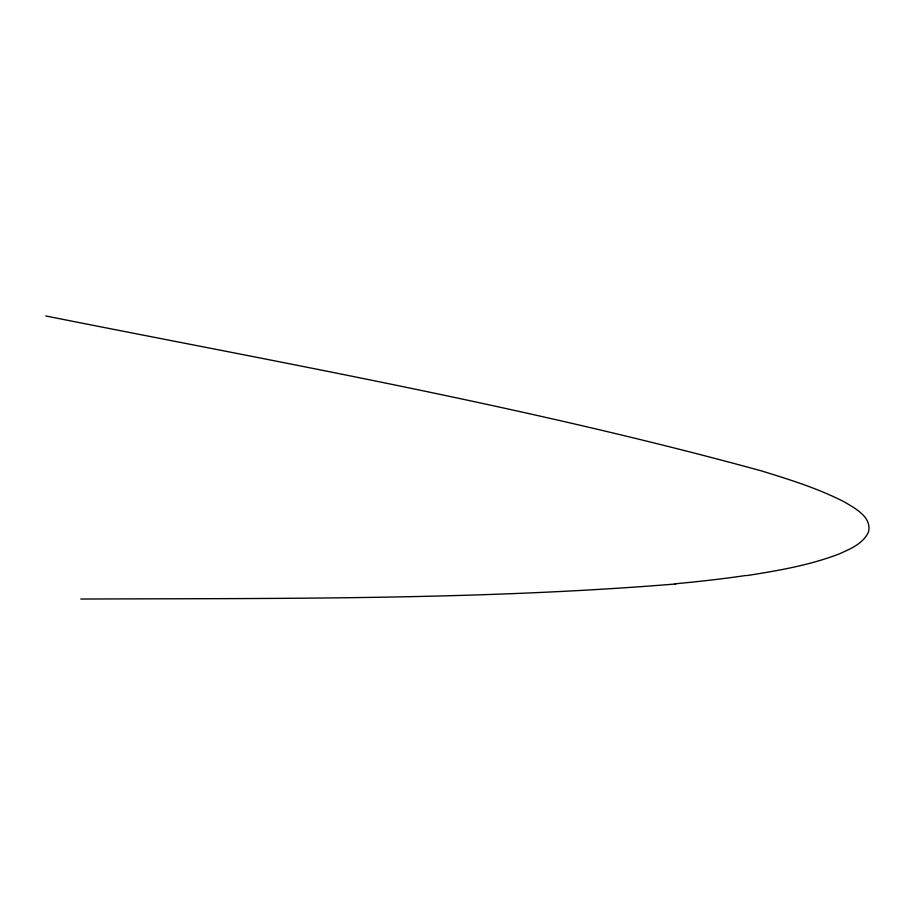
<?xml version="1.0" encoding="UTF-8"?>
<svg xmlns="http://www.w3.org/2000/svg" width="915" height="915" viewBox="0 0 915 915"><rect width="100%" height="100%" fill="white"/><g stroke="black" fill="none" stroke-linecap="round" stroke-linejoin="round"><path stroke-width="1.37" d="M746.8 575.604C778.116 570.663 809.695 565.287 839.41 553.85C850.367 548.909 863.257 543.67 868.495 531.97C872.087 516.986 854.953 508.271 844.362 501.935C818.101 488.416 789.759 479.654 761.646 470.951C526.068 406.329 285.16 363.621 45.75 315.961M675.808 583.976C477.927 600.126 279.155 598.238 80.783 599.039M745.874 575.489A374.452 49.81 -0.5 0 1 674.961 583.804"/></g></svg>
